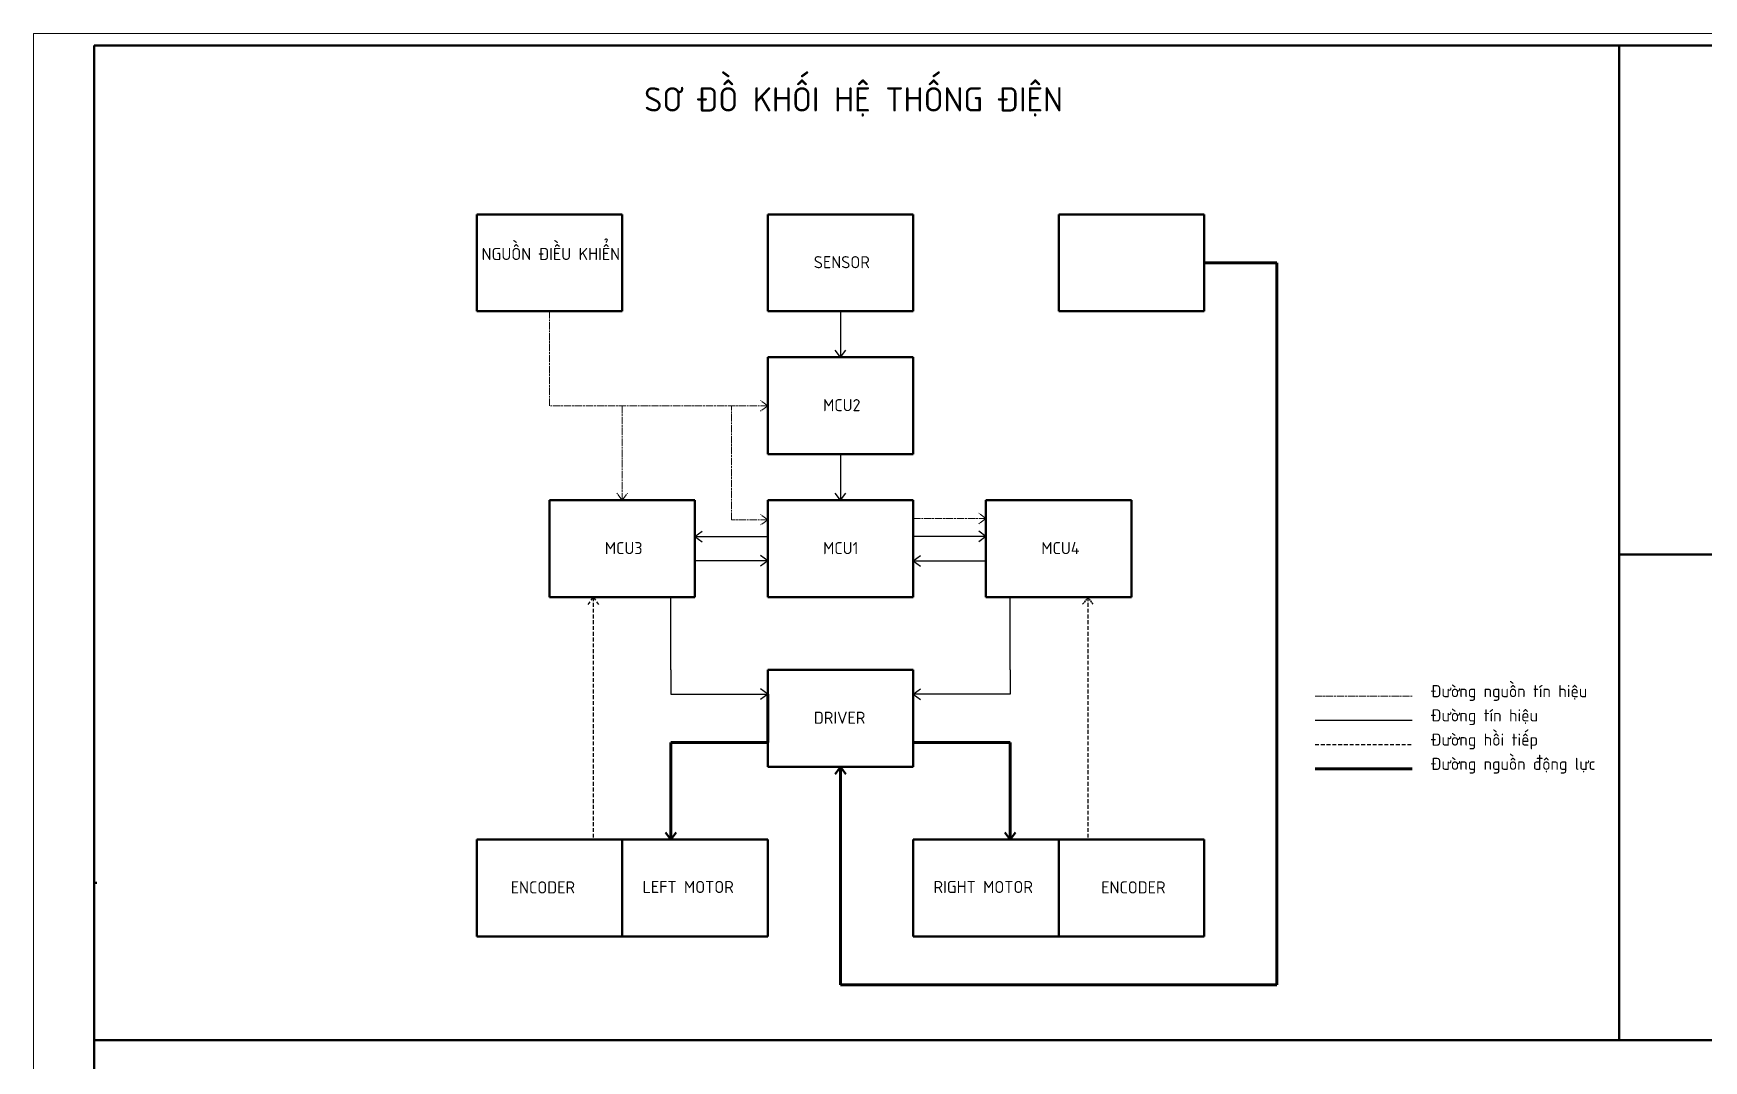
# Model space of a CAD drawing. Header units: millimetres. Extents: x 10943 to 21147, y -1042 to 1661.
# Drawn here: x 19958 to 20647, y -625 to -201 of the extents above; entities that cross this region are included whole.
import ezdxf

# ---------------------------------------------------------------- set-up
doc = ezdxf.new("R2010")
doc.units = ezdxf.units.MM
doc.header["$LTSCALE"] = 0.5
for name, pattern in [('ACAD_ISO08W100', [36, 24, -3, 6, -3]), ('AM_ISO02W050', [7.5, 6, -1.5]), ('HIDDENX2', [19.05, 12.7, -6.35])]:
    doc.linetypes.add(name, pattern=pattern)
for name, color, linetype, lineweight in [('kt', 80, 'Continuous', 20), ('NetChan', 7, 'ACAD_ISO08W100', 20), ('NetCoBan', 7, 'Continuous', 50), ('NetDam', 7, 'Continuous', 60), ('NetDut', 30, 'AM_ISO02W050', 25), ('NetManh', 80, 'Continuous', 25)]:
    doc.layers.add(name, color=color, linetype=linetype, lineweight=lineweight)
doc.styles.get("Standard").update_dxf_attribs({"font": '', "height": 3.5})
doc.styles.get('Standard').set_extended_font_data('TCVN 7284')

msp = doc.modelspace()

# ---------------------------------------------------------------- linework, layer by layer
at = {"layer": 'kt'}
msp.add_lwpolyline([(19958.29, -1042.29), (21147.29, -1042.29), (21147.29, -201.29), (19958.29, -201.29)], close=True, dxfattribs=at)
at = {"layer": 'NetChan', "ltscale": 0.25}
for p, q in [((20171.14, -354.97), (20171.14, -315.97)), ((20261.14, -354.97), (20171.14, -354.97)), ((20201.14, -393.97), (20201.14, -354.97)), ((20246.14, -401.97), (20246.14, -354.97)), ((20261.14, -354.97), (20258.18, -352.78)), ((20261.14, -354.97), (20258.18, -357.16)), ((20201.14, -393.97), (20198.95, -391.01)), ((20201.14, -393.97), (20203.33, -391.01)), ((20261.14, -393.97), (20261.14, -401.97)), ((20351.14, -401.47), (20348.18, -399.28)), ((20261.14, -401.97), (20246.14, -401.97)), ((20261.14, -401.97), (20258.18, -399.78)), ((20261.14, -401.97), (20258.18, -404.16)), ((20321.14, -401.47), (20351.14, -401.47)), ((20351.14, -401.47), (20348.18, -403.66)), ((20486.87, -474.75), (20526.87, -474.75))]:
    msp.add_line(p, q, dxfattribs=at)
at = {"layer": 'NetCoBan', "ltscale": 0.25}
for p, q in [((19983.29, -206.29), (20443.29, -206.29)), ((20612.29, -416.29), (20612.29, -206.29)), ((20141.14, -275.97), (20201.14, -275.97)), ((20141.14, -315.97), (20141.14, -275.97)), ((20201.14, -275.97), (20201.14, -315.97)), ((20261.14, -275.97), (20321.14, -275.97)), ((20261.14, -315.97), (20261.14, -275.97)), ((20321.14, -275.97), (20321.14, -315.97)), ((20441.14, -275.97), (20381.14, -275.97)), ((20381.14, -275.97), (20381.14, -315.97)), ((20441.14, -315.97), (20441.14, -275.97)), ((20201.14, -315.97), (20141.14, -315.97)), ((20321.14, -315.97), (20261.14, -315.97)), ((20381.14, -315.97), (20441.14, -315.97)), ((20261.14, -334.97), (20321.14, -334.97)), ((20261.14, -374.97), (20261.14, -334.97)), ((20321.14, -334.97), (20321.14, -374.97)), ((20321.14, -374.97), (20261.14, -374.97)), ((20171.14, -393.97), (20231.14, -393.97)), ((20171.14, -433.97), (20171.14, -393.97)), ((20231.14, -393.97), (20231.14, -433.97)), ((20261.14, -393.97), (20321.14, -393.97)), ((20261.14, -433.97), (20261.14, -393.97)), ((20321.14, -393.97), (20321.14, -433.97)), ((20321.14, -393.97), (20321.14, -408.97)), ((20351.14, -393.97), (20411.14, -393.97)), ((20351.14, -433.97), (20351.14, -393.97)), ((20411.14, -393.97), (20411.14, -433.97)), ((21142.29, -416.29), (20612.29, -416.29)), ((20612.29, -416.29), (20612.29, -616.79)), ((20231.14, -433.97), (20171.14, -433.97)), ((20321.14, -433.97), (20261.14, -433.97)), ((20411.14, -433.97), (20351.14, -433.97)), ((20321.14, -463.97), (20261.14, -463.97)), ((20261.14, -463.97), (20261.14, -503.97)), ((20321.14, -503.97), (20321.14, -463.97)), ((20261.14, -503.97), (20321.14, -503.97)), ((20291.14, -503.97), (20288.95, -506.93)), ((20291.14, -503.97), (20293.33, -506.93)), ((20141.14, -533.97), (20201.14, -533.97)), ((20141.14, -573.97), (20141.14, -533.97)), ((20201.14, -533.97), (20201.14, -573.97)), ((20201.14, -533.97), (20261.14, -533.97)), ((20201.14, -573.97), (20201.14, -533.97)), ((20201.14, -533.97), (20221.14, -533.97)), ((20221.14, -533.97), (20218.95, -531.01)), ((20221.14, -533.97), (20223.33, -531.01)), ((20261.14, -533.97), (20261.14, -573.97)), ((20381.14, -533.97), (20321.14, -533.97)), ((20321.14, -533.97), (20321.14, -573.97)), ((20361.14, -533.97), (20358.95, -531.01)), ((20361.14, -533.97), (20363.33, -531.01)), ((20441.14, -533.97), (20381.14, -533.97)), ((20381.14, -533.97), (20381.14, -573.97)), ((20381.14, -573.97), (20381.14, -533.97)), ((20441.14, -573.97), (20441.14, -533.97)), ((19983.29, -551.79), (19984.47, -551.79)), ((20201.14, -573.97), (20141.14, -573.97)), ((20261.14, -573.97), (20201.14, -573.97)), ((20321.14, -573.97), (20381.14, -573.97)), ((20381.14, -573.97), (20441.14, -573.97)), ((20927.29, -616.79), (19983.29, -616.79)), ((20612.29, -616.79), (20677.29, -616.79))]:
    msp.add_line(p, q, dxfattribs=at)
at = {"layer": 'NetCoBan'}
msp.add_lwpolyline([(19983.29, -206.29), (21142.29, -206.29), (21142.29, -1037.29), (19983.29, -1037.29)], close=True, dxfattribs=at)
at = {"layer": 'NetDam', "ltscale": 0.25}
for p, q in [((20441.14, -295.97), (20471.14, -295.97)), ((20471.14, -295.97), (20471.14, -483.97)), ((20261.14, -473.97), (20261.14, -493.97)), ((20471.14, -483.97), (20471.14, -593.97)), ((20261.14, -493.97), (20221.14, -493.97)), ((20221.14, -493.97), (20221.14, -533.97)), ((20321.14, -493.97), (20361.14, -493.97)), ((20361.14, -493.97), (20361.14, -533.97)), ((20291.14, -593.97), (20291.14, -503.97)), ((20486.87, -504.75), (20526.87, -504.75)), ((20471.14, -593.97), (20291.14, -593.97))]:
    msp.add_line(p, q, dxfattribs=at)
at = {"layer": 'NetDut', "linetype": 'HIDDENX2', "ltscale": 0.25}
for p, q in [((20189.14, -433.97), (20186.95, -436.93)), ((20189.14, -433.97), (20191.33, -436.93)), ((20189.14, -433.97), (20189.14, -533.97)), ((20393.14, -433.97), (20393.14, -533.97)), ((20486.87, -494.75), (20526.87, -494.75))]:
    msp.add_line(p, q, dxfattribs=at)
at = {"layer": 'NetDut', "ltscale": 0.25}
for q in [(20390.95, -436.93), (20395.33, -436.93)]:
    msp.add_line((20393.14, -433.97), q, dxfattribs=at)
at = {"layer": 'NetManh', "ltscale": 0.25}
for p, q in [((20291.14, -315.97), (20291.14, -334.97)), ((20291.14, -334.97), (20288.95, -332.01)), ((20291.14, -334.97), (20293.33, -332.01)), ((20291.14, -374.97), (20291.14, -393.97)), ((20291.14, -393.97), (20288.95, -391.01)), ((20291.14, -393.97), (20293.33, -391.01)), ((20231.14, -408.97), (20234.1, -406.78)), ((20231.14, -408.97), (20234.1, -411.16)), ((20231.14, -408.97), (20261.14, -408.97)), ((20351.14, -408.97), (20321.14, -408.97)), ((20351.14, -408.97), (20348.18, -406.78)), ((20351.14, -408.97), (20348.18, -411.16)), ((20261.14, -418.97), (20231.14, -418.97)), ((20261.14, -418.97), (20258.18, -416.78)), ((20261.14, -418.97), (20258.18, -421.16)), ((20321.14, -418.97), (20324.1, -416.78)), ((20321.14, -418.97), (20324.1, -421.16)), ((20321.14, -418.97), (20351.14, -418.97)), ((20221.14, -463.97), (20221.14, -433.97)), ((20361.14, -463.97), (20361.14, -433.97)), ((20221.14, -463.97), (20221.14, -473.97)), ((20361.14, -463.97), (20361.14, -473.97)), ((20221.14, -473.97), (20261.14, -473.97)), ((20261.14, -473.97), (20258.18, -471.78)), ((20261.14, -473.97), (20258.18, -476.16)), ((20321.14, -473.97), (20324.1, -471.78)), ((20361.14, -473.97), (20321.14, -473.97)), ((20321.14, -473.97), (20324.1, -476.16)), ((20486.87, -484.75), (20526.87, -484.75))]:
    msp.add_line(p, q, dxfattribs=at)

# ---------------------------------------------------------------- texts
at = {"layer": 'NetCoBan', "ltscale": 0.25, "attachment_point": 1}
for s, width, heights, insert, char_height in [('\\pxqc;SƠ ĐỒ KHỐI HỆ THỐNG ĐIỆN', 215, [0], (20189.03, -223.53), 10), ('NGUỒN ĐIỀU KHIỂN', 59.2283, [7.42], (20143.12, -289.83), 5), ('SENSOR', 59.2283, [7.42], (20280.15, -293.21), 5), ('MCU2', 59.2283, [7.42], (20283.95, -352.21), 5), ('MCU3', 59.2283, [7.42], (20193.95, -411.21), 5), ('MCU1', 59.2283, [7.42], (20283.95, -411.21), 5), ('MCU4', 59.2283, [7.42], (20373.95, -411.21), 5), ('Đường nguồn tín hiệu', 67.2454, [0], (20534.62, -470.23), 5), ('DRIVER', 59.2283, [7.42], (20280.15, -481.21), 5), ('Đường tín hiệu', 44.0084, [0], (20534.62, -480.23), 5), ('Đường hồi tiếp', 46.8232, [0], (20534.62, -490.23), 5), ('Đường nguồn động lực', 72.0341, [0], (20534.62, -500.23), 5), ('LEFT MOTOR', 59.2283, [7.42], (20209.51, -551.04), 5), ('RIGHT MOTOR', 59.2283, [7.42], (20329.51, -551.04), 5), ('ENCODER', 59.2283, [7.42], (20155.15, -551.21), 5), ('ENCODER', 59.2283, [7.42], (20398.69, -551.21), 5)]:
    msp.add_mtext_dynamic_manual_height_columns(s, width=width, gutter_width=17.5, heights=heights, dxfattribs=dict(at, insert=insert, char_height=char_height))

doc.saveas('drawing.dxf')
